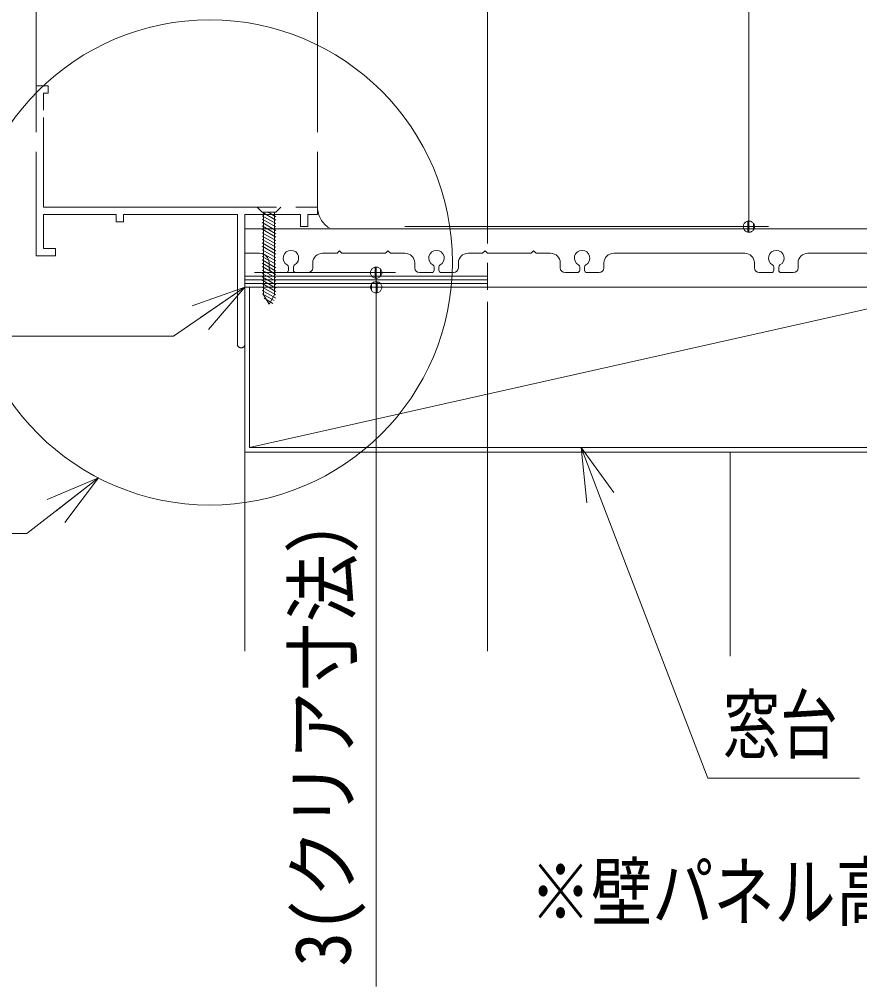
# Model space of a CAD drawing. Units: millimetres on the paper. Extents: x -305 to 305, y -152 to 152.
# Drawn here: x -238.91 to -195.63, y -28.72 to 21.12 of the extents above; entities that cross this region are included whole.
import ezdxf
from ezdxf.enums import TextEntityAlignment as Align

# ---------------------------------------------------------------- set-up
doc = ezdxf.new("R2010")
doc.units = ezdxf.units.MM
doc.linetypes.add('LONG_CHAIN', pattern=[21, 18, -1, 1, -1])
doc.linetypes.add('LONG_DASHED2', pattern=[13, 12, -1])
for name, color, linetype, lineweight in [('0-1_RV', 7, 'Continuous', 9), ('0-2_0', 7, 'Continuous', 9), ('0-5_DEFPOINTS', 7, 'Continuous', 9)]:
    doc.layers.add(name, color=color, linetype=linetype, lineweight=lineweight)
doc.styles.add('ＭＳ ゴシック', font='')
doc.styles.get('ＭＳ ゴシック').set_extended_font_data('MS Gothic')

# ---------------------------------------------------------------- blocks, each defined once
blk = doc.blocks.new('_DOTSMALL')
at = {"layer": '0-2_0'}
for p, q in [((0.0746, 0.1), (-0.0746, 0.1)), ((0.1223, -0.0248), (-0.1223, -0.0248))]:
    blk.add_line(p, q, dxfattribs=at)
for points in [[(0.125, 0), (0.124, 0.0157), (0.1211, 0.0311), (0.1162, 0.046), (0.1095, 0.0602), (0.1011, 0.0735), (0.0911, 0.0856), (0.0797, 0.0963), (0.067, 0.1055), (0.0532, 0.1131), (0.0386, 0.1189), (0.0234, 0.1228), (0.0078, 0.1248), (-0.0078, 0.1248), (-0.0234, 0.1228), (-0.0386, 0.1189), (-0.0532, 0.1131), (-0.067, 0.1055), (-0.0797, 0.0963), (-0.0911, 0.0856), (-0.1011, 0.0735), (-0.1095, 0.0602), (-0.1162, 0.046), (-0.1211, 0.0311), (-0.124, 0.0157), (-0.125, 0), (0, 0)], [(-0.125, 0), (-0.124, -0.0157), (-0.1211, -0.0311), (-0.1162, -0.046), (-0.1095, -0.0602), (-0.1011, -0.0735), (-0.0911, -0.0856), (-0.0797, -0.0963), (-0.067, -0.1055), (-0.0532, -0.1131), (-0.0386, -0.1189), (-0.0234, -0.1228), (-0.0078, -0.1248), (0.0078, -0.1248), (0.0234, -0.1228), (0.0386, -0.1189), (0.0532, -0.1131), (0.067, -0.1055), (0.0797, -0.0963), (0.0911, -0.0856), (0.1011, -0.0735), (0.1095, -0.0602), (0.1162, -0.046), (0.1211, -0.0311), (0.124, -0.0157), (0.125, 0), (0, 0)]]:
    blk.add_lwpolyline(points, close=True, dxfattribs=at)
blk = doc.blocks.new('_OPEN30')
at = {"layer": '0-2_0'}
blk.add_line((0, 0), (-1, 0), dxfattribs=at)
blk.add_lwpolyline([(-1, 0.2679), (0, 0), (-1, -0.2679)], dxfattribs=at)

msp = doc.modelspace()

# ---------------------------------------------------------------- linework, layer by layer
at = {"layer": '0-1_RV'}
for p, q in [((-201.329, 75.157), (-201.329, 10.44)), ((-227.297, 10.44), (-227.297, -0.433)), ((-227.297, 10.317), (-186.047, 10.317)), ((-227.297, 10.317), (-227.297, 9.067)), ((-219.047, 10.44), (-200.329, 10.44)), ((-227.297, 9.067), (-226.547, 9.067)), ((-223.297, 9.067), (-222.547, 9.067)), ((-222.297, 9.067), (-220.047, 9.067)), ((-220.047, 9.067), (-219.922, 9.192)), ((-219.922, 9.192), (-219.797, 9.067)), ((-219.797, 9.067), (-219.047, 9.067)), ((-215.797, 9.067), (-215.047, 9.067)), ((-214.797, 9.067), (-212.547, 9.067)), ((-212.547, 9.067), (-212.422, 9.192)), ((-212.422, 9.192), (-212.297, 9.067)), ((-212.297, 9.067), (-211.547, 9.067)), ((-208.297, 9.067), (-201.547, 9.067)), ((-198.297, 9.067), (-192.797, 9.067)), ((-226.047, 8.567), (-226.047, 8.317)), ((-223.797, 8.567), (-223.797, 8.317)), ((-218.547, 8.567), (-218.547, 8.317)), ((-216.297, 8.567), (-216.297, 8.317)), ((-211.047, 8.567), (-211.047, 8.317)), ((-208.797, 8.567), (-208.797, 8.317)), ((-201.047, 8.567), (-201.047, 8.317)), ((-198.797, 8.567), (-198.797, 8.317)), ((-226.797, 8.067), (-219.531, 8.067)), ((-225.797, 8.067), (-225.172, 8.067)), ((-225.047, 8.355), (-225.047, 8.192)), ((-224.797, 8.355), (-224.797, 8.192)), ((-224.672, 8.067), (-224.047, 8.067)), ((-220.531, 8.067), (-220.531, 7.315)), ((-218.297, 8.067), (-217.672, 8.067)), ((-217.547, 8.355), (-217.547, 8.192)), ((-217.297, 8.355), (-217.297, 8.192)), ((-217.172, 8.067), (-216.547, 8.067)), ((-210.797, 8.067), (-210.172, 8.067)), ((-210.047, 8.355), (-210.047, 8.192)), ((-209.797, 8.355), (-209.797, 8.192)), ((-209.672, 8.067), (-209.047, 8.067)), ((-200.797, 8.067), (-200.172, 8.067)), ((-200.047, 8.355), (-200.047, 8.192)), ((-199.797, 8.355), (-199.797, 8.192)), ((-199.672, 8.067), (-199.047, 8.067)), ((-227.297, 7.879), (-214.797, 7.879)), ((-227.297, 7.691), (-214.797, 7.691)), ((-227.297, 7.503), (-214.797, 7.503)), ((-214.797, 7.942), (-214.797, 7.19)), ((-227.297, 7.315), (-190.297, 7.315)), ((-227.047, 7.315), (-227.047, -0.935)), ((-190.297, 7.315), (-227.047, -0.935)), ((-226.547, 7.315), (-219.531, 7.315)), ((-220.531, 7.315), (-220.531, -28.718)), ((-227.297, -0.433), (-227.297, -11.434)), ((-227.047, -0.935), (-190.297, -0.935)), ((-227.297, -1.185), (-190.047, -1.185)), ((-202.297, -1.185), (-202.297, -11.686))]:
    msp.add_line(p, q, dxfattribs=at)
at = {"layer": '0-1_RV', "linetype": 'LONG_CHAIN'}
msp.add_line((-214.797, -11.434), (-214.797, 61.989), dxfattribs=at)
at = {"layer": '0-1_RV', "linetype": 'LONG_DASHED2'}
for p, q in [((-238.047, 40.297), (-238.047, 8.938)), ((-223.547, 40.297), (-223.547, 11.438)), ((-238.047, 17.688), (-237.422, 17.688)), ((-237.422, 17.688), (-237.422, 17.313)), ((-237.672, 17.313), (-237.422, 17.313)), ((-237.672, 17.313), (-237.672, 16.438)), ((-237.672, 16.063), (-237.672, 11.438)), ((-237.672, 11.438), (-223.547, 11.438)), ((-237.672, 11.063), (-237.672, 9.313)), ((-237.672, 11.063), (-233.922, 11.063)), ((-233.922, 11.063), (-233.922, 10.688)), ((-233.547, 11.063), (-227.672, 11.063)), ((-233.547, 11.063), (-233.547, 10.688)), ((-227.672, 11.063), (-227.672, 4.376)), ((-227.297, 11.063), (-227.297, 4.376)), ((-227.297, 11.063), (-224.422, 11.063)), ((-226.659, 11.438), (-226.397, 11.176)), ((-226.397, 11.176), (-225.697, 11.176)), ((-226.397, 11.176), (-225.697, 10.772)), ((-226.397, 11.001), (-225.697, 10.597)), ((-226.327, 11.176), (-226.327, 6.923)), ((-226.094, 11.176), (-225.697, 10.947)), ((-225.767, 11.176), (-225.767, 6.923)), ((-225.435, 11.438), (-225.697, 11.176)), ((-224.422, 11.063), (-224.422, 10.438)), ((-224.047, 11.063), (-223.547, 11.063)), ((-224.047, 11.063), (-224.047, 10.438)), ((-223.547, 11.438), (-223.547, 11.063)), ((-233.922, 10.688), (-233.547, 10.688)), ((-226.397, 10.826), (-225.697, 10.422)), ((-226.397, 10.651), (-225.697, 10.247)), ((-226.397, 10.476), (-225.697, 10.072)), ((-226.397, 10.301), (-225.697, 9.897)), ((-226.397, 10.126), (-225.697, 9.722)), ((-224.422, 10.438), (-224.047, 10.438)), ((-226.397, 9.951), (-225.697, 9.547)), ((-226.397, 9.776), (-225.697, 9.372)), ((-226.397, 9.601), (-225.697, 9.197)), ((-237.672, 9.313), (-237.047, 9.313)), ((-237.047, 9.313), (-237.047, 8.938)), ((-226.397, 9.426), (-225.697, 9.022)), ((-226.397, 9.251), (-225.697, 8.847)), ((-226.397, 9.076), (-225.697, 8.672)), ((-238.047, 8.938), (-237.047, 8.938)), ((-226.397, 8.901), (-225.697, 8.497)), ((-226.397, 8.726), (-225.697, 8.322)), ((-226.397, 8.551), (-225.697, 8.147)), ((-226.397, 8.376), (-225.697, 7.972)), ((-226.397, 8.201), (-225.697, 7.797)), ((-226.397, 8.026), (-225.697, 7.622)), ((-226.397, 7.851), (-225.697, 7.447)), ((-226.397, 7.676), (-225.697, 7.272)), ((-226.397, 7.501), (-225.697, 7.097)), ((-226.397, 7.326), (-225.697, 6.922)), ((-226.397, 7.151), (-225.697, 6.747)), ((-226.397, 6.976), (-225.792, 6.626)), ((-226.327, 6.923), (-226.047, 6.438)), ((-226.304, 6.747), (-225.845, 6.482)), ((-225.767, 6.923), (-226.047, 6.438))]:
    msp.add_line(p, q, dxfattribs=at)
at = {"layer": '0-1_RV'}
for points in [[(-222.547, 9.067), (-222.422, 9.192), (-222.297, 9.067)], [(-215.047, 9.067), (-214.922, 9.192), (-214.797, 9.067)], [(-227.297, 7.315), (-230.977, 4.797), (-271.816, 4.797)], [(-264.874, -5.373), (-238.517, -5.373), (-234.837, -2.512)], [(-195.63, -17.976), (-203.445, -17.976), (-208.985, -3.522)]]:
    msp.add_lwpolyline(points, dxfattribs=at)
msp.add_circle((-229.101, 8.594), 12.5, dxfattribs=at)
at = {"layer": '0-1_RV', "linetype": 'LONG_DASHED2'}
for centre, radius, start, end in [((-222.297, 11.438), 1.25, 179.9998, 238.7421), ((-227.485, 4.376), 0.188, 180, 270), ((-227.485, 4.376), 0.188, 270, 360)]:
    msp.add_arc(centre, radius, start, end, dxfattribs=at)
at = {"layer": '0-1_RV'}
for centre, radius, start, end in [((-226.547, 8.567), 0.5, 0, 90), ((-224.922, 8.817), 0.4, 298.4369, 241.5631), ((-223.297, 8.567), 0.5, 90, 180), ((-219.047, 8.567), 0.5, 0, 90), ((-217.422, 8.817), 0.4, 298.4369, 241.5631), ((-215.797, 8.567), 0.5, 90, 180), ((-211.547, 8.567), 0.5, 0, 90), ((-209.922, 8.817), 0.4, 298.4369, 241.5631), ((-208.297, 8.567), 0.5, 90, 180), ((-201.547, 8.567), 0.5, 0, 90), ((-199.922, 8.817), 0.4, 298.4369, 241.5631), ((-198.297, 8.567), 0.5, 90, 180), ((-225.797, 8.317), 0.25, 180, 270), ((-225.172, 8.192), 0.125, 270, 0), ((-225.172, 8.355), 0.125, 0, 61.5631), ((-224.672, 8.355), 0.125, 118.4369, 180), ((-224.672, 8.192), 0.125, 180, 270), ((-224.047, 8.317), 0.25, 270, 0), ((-218.297, 8.317), 0.25, 180, 270), ((-217.672, 8.192), 0.125, 270, 0), ((-217.672, 8.355), 0.125, 0, 61.5631), ((-217.172, 8.355), 0.125, 118.4369, 180), ((-217.172, 8.192), 0.125, 180, 270), ((-216.547, 8.317), 0.25, 270, 0), ((-210.797, 8.317), 0.25, 180, 270), ((-210.172, 8.192), 0.125, 270, 0), ((-210.172, 8.355), 0.125, 0, 61.5631), ((-209.672, 8.355), 0.125, 118.4369, 180), ((-209.672, 8.192), 0.125, 180, 270), ((-209.047, 8.317), 0.25, 270, 0), ((-200.797, 8.317), 0.25, 180, 270), ((-200.172, 8.192), 0.125, 270, 0), ((-200.172, 8.355), 0.125, 0, 61.5631), ((-199.672, 8.355), 0.125, 118.4369, 180), ((-199.672, 8.192), 0.125, 180, 270), ((-199.047, 8.317), 0.25, 270, 0)]:
    msp.add_arc(centre, radius, start, end, dxfattribs=at)
at = {"layer": '0-5_DEFPOINTS'}
msp.add_line((-230.977, 4.797), (-227.297, 7.315), dxfattribs=at)

# ---------------------------------------------------------------- block references
at = {"layer": '0-1_RV'}
for name, p, xscale, yscale, rotation in [('_DOTSMALL', (-201.329, 10.44), 2.32, 2.32, 270), ('_DOTSMALL', (-220.531, 8.067), 2.32, 2.32, 270), ('_OPEN30', (-227.297, 7.315), 2.77, 2.77, 34.3843), ('_DOTSMALL', (-220.531, 7.315), 2.32, 2.32, 90), ('_OPEN30', (-209.976, -0.935), 2.77, 2.77, 110.97059), ('_OPEN30', (-234.837, -2.512), 2.77, 2.77, 37.87498)]:
    msp.add_blockref(name, p, dxfattribs=dict(at, xscale=xscale, yscale=yscale, rotation=rotation))

# ---------------------------------------------------------------- texts
at = {"layer": '0-1_RV', "style": 'ＭＳ ゴシック', "width": 0.9}
msp.add_text('3(クリア寸法）', height=2.889, rotation=90, dxfattribs=at).set_placement((-220.976, -27.678), align=Align.BOTTOM_LEFT)
at = {"layer": '0-1_RV', "style": 'ＭＳ ゴシック'}
for s, height, width, p in [('窓台', 2.889, 0.75, (-202.673, -17.532)), ('※壁パネル高開口寸法\u3000H＋24＝窓枠高内寸法（H＋１）＋窓枠本体（９×２）＋クリア寸法（３×２）', 2.886, 0.8, (-212.609, -26.147))]:
    msp.add_text(s, height=height, dxfattribs=dict(at, width=width)).set_placement(p, align=Align.BOTTOM_LEFT)

doc.saveas('drawing.dxf')
